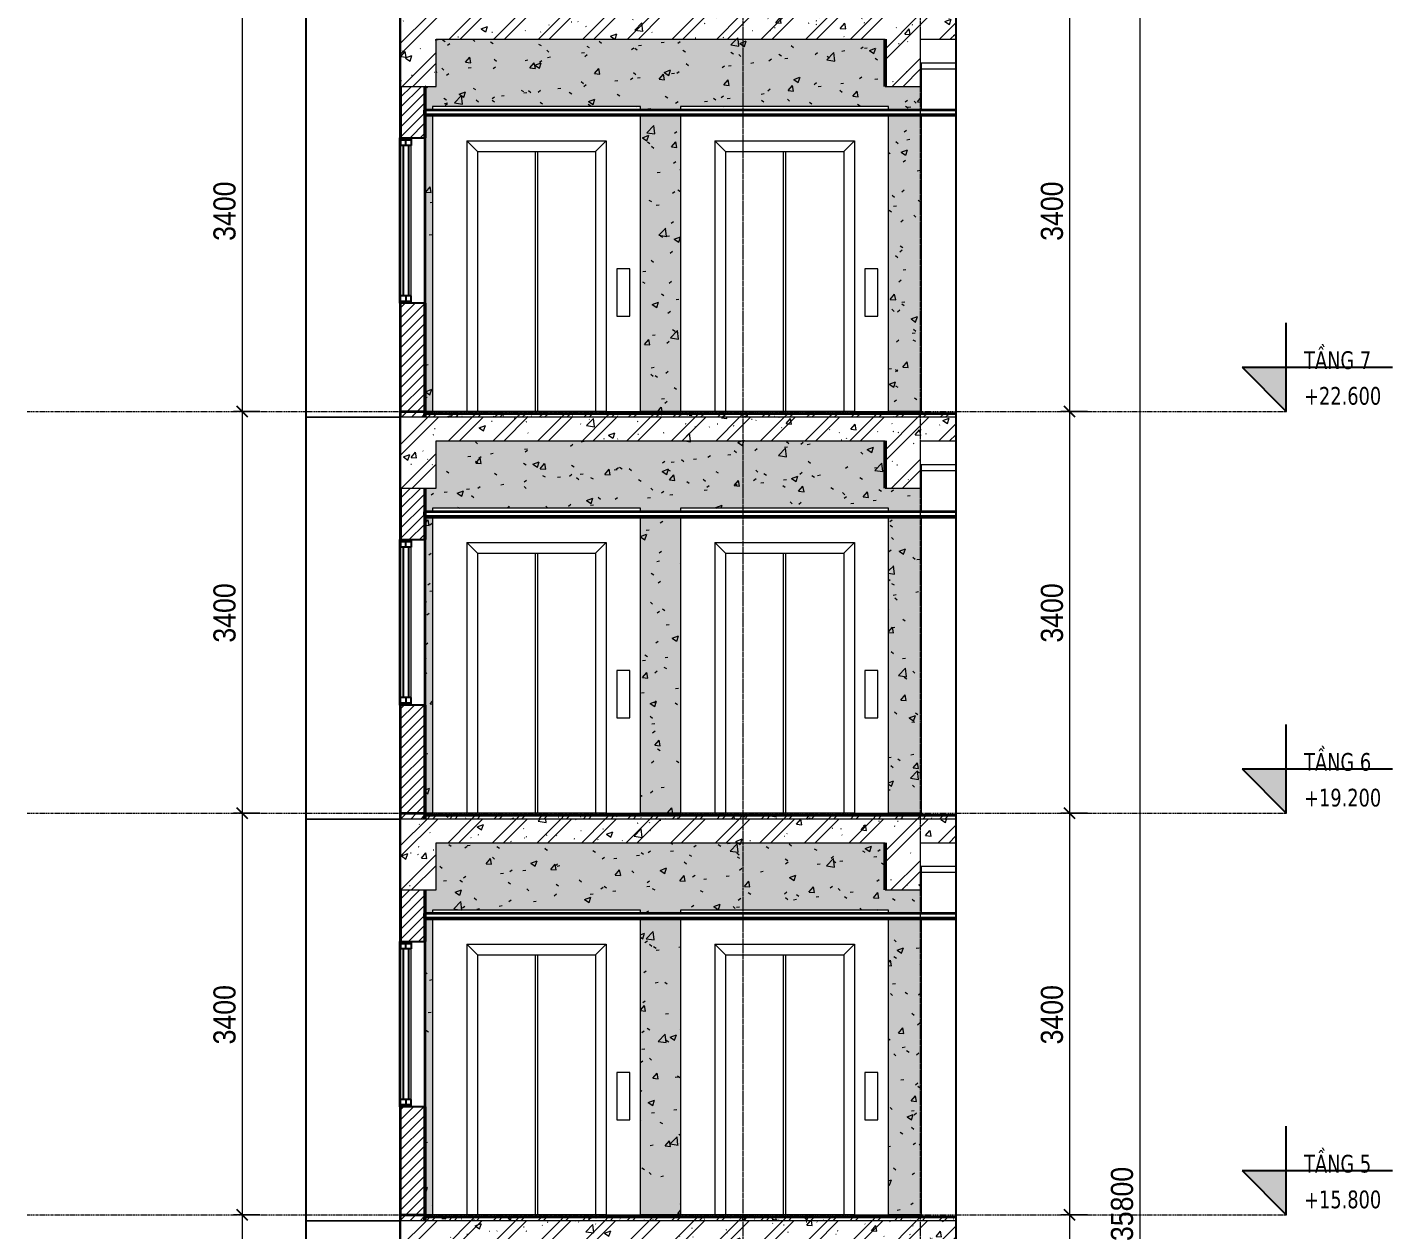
# Model space of a CAD drawing. Header units: millimetres. Extents: x -54951 to -22308, y -6558 to 34550.
# Drawn here: x -39585 to -28029, y 15675 to 25850 of the extents above; entities that cross this region are included whole.
import ezdxf

# ---------------------------------------------------------------- set-up
doc = ezdxf.new("R2010")
doc.units = ezdxf.units.MM
for name, pattern in [('Centre', [31.75, 6.35, -4.7625, 15.875, -4.7625]), ('Grid Line', [22.225, 12.7, -3.175, 3.175, -3.175]), ('Hidden', [7.14375, 4.7625, -2.38125])]:
    doc.linetypes.add(name, pattern=pattern)
for name, color, linetype, lineweight in [('0-2', 50, 'Continuous', 5), ('A-ANNO-DIMS', 211, 'Continuous', 9), ('A-ANNO-DIMS-75', 211, 'Continuous', 9), ('A-CLNG-2', 7, 'Continuous', 35), ('A-CLNG-FNSH-1', 250, 'Continuous', 18), ('A-CLNG-PATT', 13, 'Continuous', 18), ('A-DETL-GENF', 92, 'Continuous', 18), ('A-DETL-GENF-1', 9, 'Continuous', 18), ('A-DETL-GENF-3', 92, 'Hidden', 25), ('A-DETL-THIN', 151, 'Continuous', 18), ('A-DOOR', 31, 'Continuous', 18), ('A-FLOR-FNSH-1', 7, 'Continuous', 35), ('A-FLOR-LEVL', 51, 'Continuous', 9), ('A-FLOR-LEVL-1', 51, 'Continuous', 25), ('A-FLOR-LEVL-2', 51, 'Centre', 9), ('A-FLOR-PATT-3', 8, 'Continuous', 18), ('A-GLAZ', 151, 'Continuous', 18), ('A-GLAZ-1', 151, 'Continuous', 25), ('A-WALL', 113, 'Continuous', 18), ('A-WALL-1', 7, 'Continuous', 35), ('A-WALL-FNSH-1', 250, 'Continuous', 18), ('A-WALL-PATT', 111, 'Continuous', 18), ('I-WALL', 2, 'Continuous', 18), ('S-BEAM-2', 10, 'Continuous', 50), ('S-BEAM-3', 250, 'Continuous', 18), ('S-GRID-1', 1, 'Grid Line', 9)]:
    doc.layers.add(name, color=color, linetype=linetype, lineweight=lineweight)
doc.styles.add('Tahoma_B', font='tahomabd.ttf', dxfattribs={"width": 0.85, "height": 150})
doc.styles.add('UTM Avo', font='', dxfattribs={"width": 0.9, "height": 187.5})
doc.styles.get('UTM Avo').set_extended_font_data('UTM Avo')
doc.dimstyles.new('1_Dim_chi_tiet_2_5', dxfattribs={"dimscale": 304.8, "dimtxt": 187.368928, "dimasz": 0.295276, "dimexe": 0.246063, "dimexo": 0.0625, "dimgap": 0.024606, "dimtad": 1, "dimdec": 0, "dimrnd": 5, "dimzin": 0, "dimdsep": 46, "dimtxsty": 'UTM Avo', "dimblk1": 'OBLIQUE', "dimblk2": 'OBLIQUE', "dimsah": 1, "dimcen": 0.09, "dimdle": 0.246063, "dimazin": 0, "dimtfac": 1, "dimtdec": 4, "dimtix": 1, "dimtmove": 0, "dimatfit": 3, "dimfxl": 0.492126, "dimfxlon": 1, "dimtvp": 1, "dimtolj": 1, "dimtzin": 0, "dimarcsym": 2})
pattern_1 = [(45, (-33852.75, 0), (-42.4264, 42.4264), [])]
pattern_2 = [(50, (-33852.75, 0), (273.276, -23.909), [28.575, -314.325]), (355, (-33852.75, 0), (-52.8646, 286.585), [22.86, -251.46]), (100.451, (-33829.97, -2), (220.4138, 262.6745), [24.285, -267.135]), (46.184, (-33852.75, 76.2), (406.6187, -63.0646), [42.862, -471.487]), (96.636, (-33818.86, 70.94), (356.104, 371.1414), [36.428, -400.703]), (351.184, (-33852.75, 76.2), (356.1075, 371.138), [34.29, -377.19]), (21, (-33814.65, 57.15), (227.4212, -153.3982), [28.575, -314.325]), (326, (-33814.65, 57.15), (92.7027, 276.282), [22.86, -251.46]), (71.451, (-33795.7, 44.37), (320.1254, 122.8816), [24.285, -267.135]), (37.5, (-33852.75, 0), (4.6325, 126.8326), [2.515, -245.897, 2.515, -252.755, -252.412]), (37.5, (-33852.75, 0), (4.6325, 126.8326), [-503.682, 2.515, -249.898]), (7.5, (-33852.75, 0), (100.22916, 150.2711), [2.515, -143.027, 2.515, -240.182, -96.202]), (7.5, (-33852.75, 0), (100.22916, 150.2711), [-388.239, 2.515, -93.688]), (327.5, (-33937.71, 0), (203.38684, -8.5935), [2.515, -92.735, 2.515, -294.665, -394.335]), (327.5, (-33937.71, 0), (203.38684, -8.5935), [-392.43, 2.515, -391.82]), (317.5, (-33975.81, 0), (222.1944, 38.1398), [2.515, -121.31, 2.515, -194.843, -280.035]), (317.5, (-33975.81, 0), (222.1944, 38.1398), [-321.183, 2.515, -277.52]), (45, (-33852.75, 0), (-94.2927, 94.2927), []), (45, (-33852.75, 142.88), (-94.2927, 94.2927), [])]
pattern_3 = [(50, (-33852.75, 0), (546.5526, -47.817), [57.15, -628.65]), (355, (-33852.75, 0), (-105.728, 573.17), [45.72, -502.92]), (100.451, (-33807.2, -4), (440.828, 525.35), [48.57, -534.27]), (46.184, (-33852.75, 152.4), (813.237, -126.128), [85.725, -942.975]), (96.636, (-33785, 141.9), (712.207, 742.283), [72.855, -801.405]), (351.184, (-33852.75, 152.4), (712.215, 742.276), [68.58, -754.38]), (21, (-33776.55, 114.3), (454.843, -306.796), [57.15, -628.65]), (326, (-33776.55, 114.3), (185.406, 552.564), [45.72, -502.92]), (71.451, (-33738.64, 88.73), (640.251, 245.764), [48.57, -534.27]), (37.5, (-33852.75, 0), (9.2664, 253.665), [25.146, -471.678, 25.146, -485.394, -504.825]), (37.5, (-33852.75, 0), (9.2664, 253.665), [-1007.364, 25.146, -479.679]), (7.5, (-33852.75, 0), (200.4594, 300.5414), [25.146, -265.938, 25.146, -460.248, -192.405]), (7.5, (-33852.75, 0), (200.4594, 300.5414), [-776.478, 25.146, -167.259]), (327.5, (-34022.67, 0), (406.7728, -17.1864), [25.146, -165.354, 25.146, -569.214, -788.67]), (327.5, (-34022.67, 0), (406.7728, -17.1864), [-784.86, 25.146, -763.524]), (317.5, (-34098.87, 0), (444.388, 76.2803), [25.146, -222.504, 25.146, -369.57, -560.07]), (317.5, (-34098.87, 0), (444.388, 76.2803), [-642.366, 25.146, -534.924])]
pattern_4 = [(37.5, (-33852.75, 0), (-2.40047, 73.41204), [2.515, -55.397, 2.515, -62.255, -61.913]), (37.5, (-33852.75, 0), (-2.40047, 73.41204), [-122.682, 2.515, -59.398]), (7.5, (-33852.75, 0), (67.42816, 107.52402), [2.515, -28.727, 2.515, -49.682, -20.003]), (7.5, (-33852.75, 0), (67.42816, 107.52402), [-83.439, 2.515, -17.488]), (327.5, (-33899.61, 0), (118.6493, 0.21553), [2.515, -16.535, 2.515, -66.065, -89.535]), (327.5, (-33899.61, 0), (118.6493, 0.21553), [-87.63, 2.515, -87.02]), (317.5, (-33899.61, 0), (114.5339, 33.43928), [2.515, -7.01, 2.515, -42.443, -51.435]), (317.5, (-33899.61, 0), (114.5339, 33.43928), [-54.483, 2.515, -48.92])]
pattern_5 = [(45, (-33852.75, 0), (-39.77476, 39.77476), [])]
pattern_6 = [(0, (-33852.75, 0), (609.6, 152.4), [25.146, -432.054, 25.146, -432.054, -2438.4]), (0, (-33852.75, 0), (609.6, 152.4), [-914.4, 25.146, -889.254, 25.146, -432.054, -1066.8]), (0, (-33852.75, 0), (609.6, 152.4), [-2286, 25.146, -279.654, 25.146, -736.854]), (120, (-33624.15, 76.2), (-436.7823, 451.7291), [25.146, -432.054, 25.146, -432.054, -2438.4]), (120, (-33624.15, 76.2), (-436.7823, 451.7291), [-914.4, 25.146, -889.254, 25.146, -432.054, -1066.8]), (120, (-33624.15, 76.2), (-436.7823, 451.7291), [-2286, 25.146, -279.654, 25.146, -736.854]), (240, (-33547.95, 381), (-172.8177, -604.1291), [25.146, -432.054, 25.146, -432.054, -2438.4]), (240, (-33547.95, 381), (-172.8177, -604.1291), [-914.4, 25.146, -889.254, 25.146, -432.054, -1066.8]), (240, (-33547.95, 381), (-172.8177, -604.1291), [-2286, 25.146, -279.654, 25.146, -736.854])]
pattern_7 = [(50, (-33852.75, 0), (546.5526, -47.817), [57.15, -628.65]), (355, (-33852.75, 0), (-105.728, 573.17), [45.72, -502.92]), (100.451, (-33807.2, -4), (440.828, 525.35), [48.57, -534.27]), (46.184, (-33852.75, 152.4), (813.237, -126.128), [85.725, -942.975]), (96.636, (-33785, 141.9), (712.207, 742.283), [72.855, -801.405]), (351.184, (-33852.75, 152.4), (712.215, 742.276), [68.58, -754.38]), (21, (-33776.55, 114.3), (454.843, -306.796), [57.15, -628.65]), (326, (-33776.55, 114.3), (185.406, 552.564), [45.72, -502.92]), (71.451, (-33738.64, 88.73), (640.251, 245.764), [48.57, -534.27]), (37.5, (-33852.75, 0), (9.2664, 253.665), [5.029, -491.795, 5.029, -505.511, -504.825]), (37.5, (-33852.75, 0), (9.2664, 253.665), [-1007.364, 5.029, -499.796]), (7.5, (-33852.75, 0), (200.4594, 300.5414), [5.029, -286.055, 5.029, -480.365, -192.405]), (7.5, (-33852.75, 0), (200.4594, 300.5414), [-776.478, 5.029, -187.376]), (327.5, (-34022.67, 0), (406.7728, -17.1864), [5.029, -185.471, 5.029, -589.331, -788.67]), (327.5, (-34022.67, 0), (406.7728, -17.1864), [-784.86, 5.029, -783.641]), (317.5, (-34098.87, 0), (444.388, 76.2803), [5.029, -242.621, 5.029, -389.687, -560.07]), (317.5, (-34098.87, 0), (444.388, 76.2803), [-642.366, 5.029, -555.041]), (45, (-33852.75, 0), (-188.5854, 188.5854), []), (45, (-33852.75, 285.75), (-188.5854, 188.5854), [])]

# ---------------------------------------------------------------- blocks, each defined once
blk = doc.blocks.new('NCV_TKTC_KET CAU_rvt-2-TKCS_THANG MÁY TM3 - MẶT ĐỨNG')
at = {"layer": 'S-BEAM-2'}
for p, q in [((116153, 25750), (116153, 25350)), ((116153, 22350), (116153, 21950)), ((116153, 18950), (116153, 18550))]:
    blk.add_line(p, q, dxfattribs=at)
at = {"layer": 'S-BEAM-3'}
for p, q in [((116453, 25550), (116751, 25550)), ((116463, 25500), (116751, 25500)), ((116453, 22150), (116751, 22150)), ((116463, 22100), (116751, 22100)), ((116453, 18750), (116751, 18750)), ((116463, 18700), (116751, 18700))]:
    blk.add_line(p, q, dxfattribs=at)
blk = doc.blocks.new('1_FAMILY RVT - W01-WxH 1400x3200xmm-489780-TKCS_THANG MÁY TM3 - MẶT ĐỨNG')
at = {"layer": 'A-GLAZ'}
for p, q in [((112052.635618, 9914.4), (112052.635618, 11314.4)), ((112052.635618, 11250.9), (112052.635618, 9977.9)), ((112141.535618, 9977.9), (112141.535618, 11250.9)), ((112252.635618, 11314.4), (112252.635618, 9914.4))]:
    blk.add_line(p, q, dxfattribs=at)
at = {"layer": 'A-GLAZ-1'}
for p, q in [((112052.635618, 11314.4), (112252.635618, 11314.4)), ((112052.635618, 11314.4), (112052.635618, 11250.9)), ((112141.535618, 11295.35), (112052.635618, 11295.35)), ((112141.535618, 11250.9), (112052.635618, 11250.9)), ((112074.860618, 11250.9), (112074.860618, 9977.9)), ((112097.085618, 11250.9), (112097.085618, 11295.35)), ((112119.310618, 11250.9), (112119.310618, 9977.9)), ((112141.535618, 11314.4), (112141.535618, 11250.9)), ((112141.535618, 9977.9), (112052.635618, 9977.9)), ((112052.635618, 9914.4), (112052.635618, 9977.9)), ((112097.085618, 9977.9), (112097.085618, 9933.45)), ((112141.535618, 9914.4), (112141.535618, 9977.9)), ((112052.635618, 9933.45), (112141.535618, 9933.45)), ((112252.635618, 9914.4), (112052.635618, 9914.4))]:
    blk.add_line(p, q, dxfattribs=at)
blk = doc.blocks.new('Thang may HIEN - Dài x Rộng - 2000x2000-V13-TKCS_THANG MÁY TM3 - MẶT ĐỨNG')
at = {"layer": 'A-DOOR'}
for p, q in [((112323, 11580), (112323, 11550)), ((114083, 11580), (112323, 11580)), ((114083, 11550), (114083, 11580)), ((112323, 11500), (112323, 9000)), ((114083, 9000), (114083, 11500)), ((112703, 11200), (112613, 11290)), ((112613, 11290), (112613, 9000)), ((112613, 11290), (113793, 11290)), ((113793, 11290), (113703, 11200)), ((113793, 11290), (113793, 9000)), ((112703, 11200), (112703, 9000)), ((112703, 11200), (113703, 11200)), ((113193, 9000), (113193, 11200)), ((113213, 9000), (113213, 11200)), ((113703, 11200), (113703, 9000)), ((113993, 10206), (113883, 10206)), ((113883, 10206), (113883, 9806)), ((113993, 9806), (113993, 10206)), ((113883, 9806), (113993, 9806)), ((112613, 9000), (112323, 9000)), ((112618, 9000), (112613, 9000)), ((113793, 9000), (113788, 9000)), ((113793, 9000), (114083, 9000))]:
    blk.add_line(p, q, dxfattribs=at)
blk = doc.blocks.new('BORDER VIEW - BORDER VIEW-3768059-TKCS_THANG MÁY TM3 - MẶT ĐỨNG')
at = {"layer": 'A-DETL-GENF-3'}
for p, q in [((111253, -4350), (111253, 34139)), ((116751, 34139), (116751, -4350))]:
    blk.add_line(p, q, dxfattribs=at)
blk = doc.blocks.new('Level - CAO ĐỘ LEVEL-350587-TKCS_THANG MÁY TM3 - MẶT ĐỨNG')
at = {"layer": 'A-FLOR-LEVL'}
blk.add_hatch(color=256, dxfattribs=at).paths.add_polyline_path([(119549, 2575), (119549, 2200), (119174, 2575)])
at = {"layer": 'A-FLOR-LEVL-1'}
for p, q in [((119549, 2200), (119549, 2950)), ((119174, 2575), (119549, 2200)), ((119174, 2575), (120449, 2575))]:
    blk.add_line(p, q, dxfattribs=at)
blk = doc.blocks.new('DIMBLOCK44-TKCS_THANG MÁY TM3 - MẶT ĐỨNG')
at = {"layer": 'A-ANNO-DIMS-75', "lineweight": 25}
for p, q in [((-30763, 26000), (-30808, 26045)), ((-30763, 26000), (-30718, 25955)), ((-30763, 22600), (-30808, 22645)), ((-30763, 22600), (-30718, 22555))]:
    blk.add_line(p, q, dxfattribs=at)
at = {"layer": 'A-ANNO-DIMS-75'}
for p, q in [((-30613, 26000), (-30838, 26000)), ((-30763, 26000), (-30763, 22600)), ((-30763, 26000), (-30613, 26000)), ((-30613, 22600), (-30838, 22600)), ((-30763, 22600), (-30613, 22600))]:
    blk.add_line(p, q, dxfattribs=at)
at = {"layer": 'A-ANNO-DIMS-75', "color": 0, "insert": (-31007, 24043), "char_height": 187.5, "width": 616.24, "attachment_point": 1, "rotation": 90, "line_spacing_factor": 1.110334, "style": 'UTM Avo'}
blk.add_mtext('3400', dxfattribs=at)
blk = doc.blocks.new('_Oblique')
at = {"color": 0, "linetype": 'ByBlock', "lineweight": -2}
blk.add_line((-0.5, -0.5), (0.5, 0.5), dxfattribs=at)
blk = doc.blocks.new('DIMBLOCK45-TKCS_THANG MÁY TM3 - MẶT ĐỨNG')
at = {"layer": 'A-ANNO-DIMS-75'}
for p, q in [((-30613, 22600), (-30838, 22600)), ((-30763, 22600), (-30763, 19200)), ((-30763, 22600), (-30613, 22600)), ((-30613, 19200), (-30838, 19200)), ((-30763, 19200), (-30613, 19200))]:
    blk.add_line(p, q, dxfattribs=at)
at = {"layer": 'A-ANNO-DIMS-75', "lineweight": 25}
for p, q in [((-30763, 22600), (-30808, 22645)), ((-30763, 22600), (-30718, 22555)), ((-30763, 19200), (-30808, 19245)), ((-30763, 19200), (-30718, 19155))]:
    blk.add_line(p, q, dxfattribs=at)
at = {"layer": 'A-ANNO-DIMS-75', "color": 0, "insert": (-31007, 20643), "char_height": 187.5, "width": 616.24, "attachment_point": 1, "rotation": 90, "line_spacing_factor": 1.110334, "style": 'UTM Avo'}
blk.add_mtext('3400', dxfattribs=at)
blk = doc.blocks.new('DIMBLOCK46-TKCS_THANG MÁY TM3 - MẶT ĐỨNG')
at = {"layer": 'A-ANNO-DIMS-75'}
for p, q in [((-30613, 19200), (-30838, 19200)), ((-30763, 19200), (-30763, 15800)), ((-30763, 19200), (-30613, 19200)), ((-30613, 15800), (-30838, 15800)), ((-30763, 15800), (-30613, 15800))]:
    blk.add_line(p, q, dxfattribs=at)
at = {"layer": 'A-ANNO-DIMS-75', "lineweight": 25}
for p, q in [((-30763, 19200), (-30808, 19245)), ((-30763, 19200), (-30718, 19155)), ((-30763, 15800), (-30808, 15845)), ((-30763, 15800), (-30718, 15755))]:
    blk.add_line(p, q, dxfattribs=at)
at = {"layer": 'A-ANNO-DIMS-75', "color": 0, "insert": (-31007, 17243), "char_height": 187.5, "width": 616.24, "attachment_point": 1, "rotation": 90, "line_spacing_factor": 1.110334, "style": 'UTM Avo'}
blk.add_mtext('3400', dxfattribs=at)
blk = doc.blocks.new('DIMBLOCK47-TKCS_THANG MÁY TM3 - MẶT ĐỨNG')
at = {"layer": 'A-ANNO-DIMS-75', "lineweight": 25}
for p, q in [((-30763, 15800), (-30808, 15845)), ((-30763, 15800), (-30718, 15755)), ((-30763, 12400), (-30808, 12445)), ((-30763, 12400), (-30718, 12355))]:
    blk.add_line(p, q, dxfattribs=at)
at = {"layer": 'A-ANNO-DIMS-75'}
for p, q in [((-30613, 15800), (-30838, 15800)), ((-30763, 15800), (-30763, 12400)), ((-30763, 15800), (-30613, 15800)), ((-30613, 12400), (-30838, 12400)), ((-30763, 12400), (-30613, 12400))]:
    blk.add_line(p, q, dxfattribs=at)
at = {"layer": 'A-ANNO-DIMS-75', "color": 0, "insert": (-31007, 13843), "char_height": 187.5, "width": 616.24, "attachment_point": 1, "rotation": 90, "line_spacing_factor": 1.110334, "style": 'UTM Avo'}
blk.add_mtext('3400', dxfattribs=at)
blk = doc.blocks.new('DIMBLOCK56-TKCS_THANG MÁY TM3 - MẶT ĐỨNG')
at = {"layer": 'A-ANNO-DIMS-75'}
for p, q in [((-30170, 33875), (-30170, -2075)), ((-30320, 33800), (-30095, 33800)), ((-30170, 33800), (-30320, 33800)), ((-30020, -2000), (-30245, -2000)), ((-30170, -2000), (-30020, -2000))]:
    blk.add_line(p, q, dxfattribs=at)
at = {"layer": 'A-ANNO-DIMS-75', "lineweight": 25}
for p, q in [((-30170, 33800), (-30215, 33845)), ((-30170, 33800), (-30125, 33755)), ((-30170, -2000), (-30215, -1955)), ((-30170, -2000), (-30125, -2045))]:
    blk.add_line(p, q, dxfattribs=at)
at = {"layer": 'A-ANNO-DIMS-75', "color": 0, "insert": (-30414, 15579), "char_height": 187.5, "width": 770.29, "attachment_point": 1, "rotation": 90, "line_spacing_factor": 1.110334, "style": 'UTM Avo'}
blk.add_mtext('35800', dxfattribs=at)
blk = doc.blocks.new('DIMBLOCK61-TKCS_THANG MÁY TM3 - MẶT ĐỨNG')
at = {"layer": 'A-ANNO-DIMS-75', "lineweight": 25}
for p, q in [((-37766, 26000), (-37811, 26045)), ((-37766, 26000), (-37721, 25955)), ((-37766, 22600), (-37811, 22645)), ((-37766, 22600), (-37721, 22555))]:
    blk.add_line(p, q, dxfattribs=at)
at = {"layer": 'A-ANNO-DIMS-75'}
for p, q in [((-37616, 26000), (-37841, 26000)), ((-37766, 26000), (-37766, 22600)), ((-37766, 26000), (-37616, 26000)), ((-37616, 22600), (-37841, 22600)), ((-37766, 22600), (-37616, 22600))]:
    blk.add_line(p, q, dxfattribs=at)
at = {"layer": 'A-ANNO-DIMS-75', "color": 0, "insert": (-38010, 24043), "char_height": 187.5, "width": 616.24, "attachment_point": 1, "rotation": 90, "line_spacing_factor": 1.110334, "style": 'UTM Avo'}
blk.add_mtext('3400', dxfattribs=at)
blk = doc.blocks.new('DIMBLOCK62-TKCS_THANG MÁY TM3 - MẶT ĐỨNG')
at = {"layer": 'A-ANNO-DIMS-75'}
for p, q in [((-37616, 22600), (-37841, 22600)), ((-37766, 22600), (-37766, 19200)), ((-37766, 22600), (-37616, 22600)), ((-37616, 19200), (-37841, 19200)), ((-37766, 19200), (-37616, 19200))]:
    blk.add_line(p, q, dxfattribs=at)
at = {"layer": 'A-ANNO-DIMS-75', "lineweight": 25}
for p, q in [((-37766, 22600), (-37811, 22645)), ((-37766, 22600), (-37721, 22555)), ((-37766, 19200), (-37811, 19245)), ((-37766, 19200), (-37721, 19155))]:
    blk.add_line(p, q, dxfattribs=at)
at = {"layer": 'A-ANNO-DIMS-75', "color": 0, "insert": (-38010, 20643), "char_height": 187.5, "width": 616.24, "attachment_point": 1, "rotation": 90, "line_spacing_factor": 1.110334, "style": 'UTM Avo'}
blk.add_mtext('3400', dxfattribs=at)
blk = doc.blocks.new('DIMBLOCK63-TKCS_THANG MÁY TM3 - MẶT ĐỨNG')
at = {"layer": 'A-ANNO-DIMS-75'}
for p, q in [((-37616, 19200), (-37841, 19200)), ((-37766, 19200), (-37766, 15800)), ((-37766, 19200), (-37616, 19200)), ((-37616, 15800), (-37841, 15800)), ((-37766, 15800), (-37616, 15800))]:
    blk.add_line(p, q, dxfattribs=at)
at = {"layer": 'A-ANNO-DIMS-75', "lineweight": 25}
for p, q in [((-37766, 19200), (-37811, 19245)), ((-37766, 19200), (-37721, 19155)), ((-37766, 15800), (-37811, 15845)), ((-37766, 15800), (-37721, 15755))]:
    blk.add_line(p, q, dxfattribs=at)
at = {"layer": 'A-ANNO-DIMS-75', "color": 0, "insert": (-38010, 17243), "char_height": 187.5, "width": 616.24, "attachment_point": 1, "rotation": 90, "line_spacing_factor": 1.110334, "style": 'UTM Avo'}
blk.add_mtext('3400', dxfattribs=at)
blk = doc.blocks.new('DIMBLOCK64-TKCS_THANG MÁY TM3 - MẶT ĐỨNG')
at = {"layer": 'A-ANNO-DIMS-75', "lineweight": 25}
for p, q in [((-37766, 15800), (-37811, 15845)), ((-37766, 15800), (-37721, 15755)), ((-37766, 12400), (-37811, 12445)), ((-37766, 12400), (-37721, 12355))]:
    blk.add_line(p, q, dxfattribs=at)
at = {"layer": 'A-ANNO-DIMS-75'}
for p, q in [((-37616, 15800), (-37841, 15800)), ((-37766, 15800), (-37766, 12400)), ((-37766, 15800), (-37616, 15800)), ((-37616, 12400), (-37841, 12400)), ((-37766, 12400), (-37616, 12400))]:
    blk.add_line(p, q, dxfattribs=at)
at = {"layer": 'A-ANNO-DIMS-75', "color": 0, "insert": (-38010, 13843), "char_height": 187.5, "width": 616.24, "attachment_point": 1, "rotation": 90, "line_spacing_factor": 1.110334, "style": 'UTM Avo'}
blk.add_mtext('3400', dxfattribs=at)

msp = doc.modelspace()

# ---------------------------------------------------------------- hatches: boundary and pattern name
at = {"layer": 'A-CLNG-PATT'}
h = msp.add_hatch(dxfattribs=at)
h.set_pattern_fill('FP_16', color=256, style=0, pattern_type=2)
h.set_pattern_definition(pattern_6)
h.paths.add_polyline_path([(-34257.1, 25100), (-31726.9, 25100), (-31726.9, 25110), (-36225.5, 25110), (-36225.5, 25100), (-35961.9, 25100)])
h = msp.add_hatch(dxfattribs=at)
h.set_pattern_fill('FP_16', color=256, style=0, pattern_type=2)
h.set_pattern_definition(pattern_6)
h.paths.add_polyline_path([(-33830.9, 21700), (-31726.9, 21700), (-31726.9, 21710), (-36225.5, 21710), (-36225.5, 21700), (-34257.1, 21700)])
h = msp.add_hatch(dxfattribs=at)
h.set_pattern_fill('FP_16', color=256, style=0, pattern_type=2)
h.set_pattern_definition(pattern_6)
h.paths.add_polyline_path([(-34257.1, 18300), (-31726.9, 18300), (-31726.9, 18310), (-36225.5, 18310), (-36225.5, 18300), (-35961.9, 18300)])
at = {"layer": 'A-DETL-GENF-1'}
h = msp.add_hatch(dxfattribs=at)
h.set_pattern_fill('FP_21', color=256, style=0, pattern_type=2)
h.set_pattern_definition(pattern_7)
h.paths.add_polyline_path([(-32325.5, 25350), (-32025.5, 25350), (-32025.5, 25750), (-31726.9, 25750), (-31726.9, 25950), (-36425.5, 25950), (-36425.5, 25350), (-36125.5, 25350), (-36125.5, 25750), (-32325.5, 25750)])
h = msp.add_hatch(dxfattribs=at)
h.set_pattern_fill('FP_21', color=256, style=0, pattern_type=2)
h.set_pattern_definition(pattern_7)
h.paths.add_polyline_path([(-36425.5, 21950), (-36125.5, 21950), (-36125.5, 22350), (-32325.5, 22350), (-32325.5, 21950), (-32025.5, 21950), (-32025.5, 22350), (-31726.9, 22350), (-31726.9, 22550), (-36425.5, 22550), (-36425.5, 22453.2)])
h = msp.add_hatch(dxfattribs=at)
h.set_pattern_fill('FP_21', color=256, style=0, pattern_type=2)
h.set_pattern_definition(pattern_7)
h.paths.add_polyline_path([(-32325.5, 18550), (-32025.5, 18550), (-32025.5, 18950), (-31726.9, 18950), (-31726.9, 19150), (-36425.5, 19150), (-36425.5, 18550), (-36125.5, 18550), (-36125.5, 18950), (-32325.5, 18950), (-32325.5, 18762.1)])
h = msp.add_hatch(dxfattribs=at)
h.set_pattern_fill('FP_21', color=256, style=0, pattern_type=2)
h.set_pattern_definition(pattern_7)
h.paths.add_polyline_path([(-32325.5, 15150), (-32025.5, 15150), (-32025.5, 15550), (-31726.9, 15550), (-31726.9, 15750), (-36425.5, 15750), (-36425.5, 15150), (-36125.5, 15150), (-36125.5, 15550), (-32325.5, 15550)])
at = {"layer": 'A-FLOR-PATT-3'}
h = msp.add_hatch(dxfattribs=at)
h.set_pattern_fill('FP_14', color=256, style=0, pattern_type=2)
h.set_pattern_definition(pattern_2)
h.paths.add_polyline_path([(-31726.9, 22550), (-31726.9, 22580), (-36225.5, 22580), (-36225.5, 22550), (-32025.5, 22550)])
h = msp.add_hatch(dxfattribs=at)
h.set_pattern_fill('FP_14', color=256, style=0, pattern_type=2)
h.set_pattern_definition(pattern_2)
h.paths.add_polyline_path([(-32025.5, 19150), (-31726.9, 19150), (-31726.9, 19180), (-36225.5, 19180), (-36225.5, 19150), (-32325.5, 19150)])
h = msp.add_hatch(dxfattribs=at)
h.set_pattern_fill('FP_14', color=256, style=0, pattern_type=2)
h.set_pattern_definition(pattern_2)
h.paths.add_polyline_path([(-34257.1, 15750), (-31726.9, 15750), (-31726.9, 15780), (-36225.5, 15780), (-36225.5, 15750), (-35961.9, 15750)])
at = {"layer": 'A-WALL-PATT'}
h = msp.add_hatch(dxfattribs=at)
h.set_pattern_fill('FP_13', color=256, style=0, pattern_type=2)
h.set_pattern_definition(pattern_1)
h.paths.add_polyline_path([(-36225.5, 22600), (-36225.5, 23514.4), (-36425.5, 23514.4), (-36425.5, 22600)])
h.paths.add_polyline_path([(-36425.5, 24914.4), (-36225.5, 24914.4), (-36225.5, 25350), (-36425.5, 25350)])
h.paths.add_polyline_path([(-36225.5, 25950), (-36225.5, 26000), (-36425.5, 26000), (-36425.5, 25950)])
h = msp.add_hatch(dxfattribs=at)
h.set_pattern_fill('FP_20', color=256, style=0, pattern_type=2)
h.set_pattern_definition(pattern_5)
h.paths.add_polyline_path([(-36225.5, 22600), (-36215.6, 22600), (-36215.6, 23514.4), (-36225.6, 23514.4), (-36225.6, 22600)])
h.paths.add_polyline_path([(-36225.6, 24914.4), (-36215.6, 24914.4), (-36215.6, 25350), (-36225.6, 25350)])
h.paths.add_polyline_path([(-36216.1, 25950), (-36215.6, 25950), (-36215.6, 26000), (-36225.6, 26000), (-36225.6, 25950)])
h = msp.add_hatch(dxfattribs=at)
h.set_pattern_fill('FP_17', color=256, style=0, pattern_type=2)
h.set_pattern_definition(pattern_3)
h.paths.add_polyline_path([(-32015.5, 22600), (-32015.5, 25100), (-32295.5, 25100), (-32295.5, 22600)])
h.paths.add_polyline_path([(-34257.1, 22600), (-34055.5, 22600), (-34055.5, 25100), (-34395.5, 25100), (-34395.5, 22600)])
h.paths.add_polyline_path([(-36215.6, 22600), (-36155.5, 22600), (-36155.5, 25100), (-36215.6, 25100), (-36215.6, 22665.7)])
h.paths.add_polyline_path([(-36215.6, 25150), (-36155.5, 25150), (-36155.5, 25180), (-34395.5, 25179.5), (-34395.5, 25150), (-34055.5, 25150), (-34055.5, 25180), (-32295.5, 25180), (-32295.5, 25150), (-32015.5, 25150), (-32015.5, 25550), (-32025.5, 25550), (-32025.5, 25350), (-32325.5, 25350), (-32325.5, 25750), (-36125.5, 25750), (-36125.5, 25350), (-36215.6, 25350), (-36215.6, 25180)])
h.paths.add_polyline_path([(-36171.2, 25980), (-32015.5, 25980), (-32015.5, 26000), (-36215.6, 26000), (-36215.6, 25980), (-36187.6, 25980)])
h = msp.add_hatch(dxfattribs=at)
h.set_pattern_fill('FP_19', color=256, style=0, pattern_type=2)
h.set_pattern_definition(pattern_4)
h.paths.add_polyline_path([(-32015.5, 22600), (-32015.5, 25100), (-32295.5, 25100), (-32295.5, 22600)])
h.paths.add_polyline_path([(-34257.1, 22600), (-34055.5, 22600), (-34055.5, 25100), (-34395.5, 25100), (-34395.5, 22600)])
h.paths.add_polyline_path([(-36215.6, 22600), (-36155.5, 22600), (-36155.5, 25100), (-36215.6, 25100), (-36215.6, 22665.7)])
h.paths.add_polyline_path([(-36215.6, 25150), (-36155.5, 25150), (-36155.5, 25180), (-34395.5, 25179.5), (-34395.5, 25150), (-34055.5, 25150), (-34055.5, 25180), (-32295.5, 25180), (-32295.5, 25150), (-32015.5, 25150), (-32015.5, 25550), (-32025.5, 25550), (-32025.5, 25350), (-32325.5, 25350), (-32325.5, 25750), (-36125.5, 25750), (-36125.5, 25350), (-36215.6, 25350), (-36215.6, 25180)])
h.paths.add_polyline_path([(-36171.2, 25980), (-32015.5, 25980), (-32015.5, 26000), (-36215.6, 26000), (-36215.6, 25980), (-36187.6, 25980)])
h = msp.add_hatch(dxfattribs=at)
h.set_pattern_fill('FP_13', color=256, style=0, pattern_type=2)
h.set_pattern_definition(pattern_1)
h.paths.add_polyline_path([(-36225.5, 19200), (-36225.5, 20114.4), (-36425.5, 20114.4), (-36425.5, 19200)])
h.paths.add_polyline_path([(-36425.5, 21514.4), (-36225.5, 21514.4), (-36225.5, 21950), (-36425.5, 21950)])
h.paths.add_polyline_path([(-36225.5, 22550), (-36225.5, 22600), (-36425.5, 22600), (-36425.5, 22550)])
h = msp.add_hatch(dxfattribs=at)
h.set_pattern_fill('FP_20', color=256, style=0, pattern_type=2)
h.set_pattern_definition(pattern_5)
h.paths.add_polyline_path([(-36225.6, 19200), (-36215.6, 19200), (-36215.6, 20114.4), (-36225.6, 20114.4), (-36225.6, 19992.5)])
h.paths.add_polyline_path([(-36215.6, 21514.4), (-36215.6, 21950), (-36225.6, 21950), (-36225.5, 21514.4)])
h.paths.add_polyline_path([(-36216.1, 22550), (-36215.6, 22550), (-36215.6, 22600), (-36225.6, 22600), (-36225.6, 22550)])
h = msp.add_hatch(dxfattribs=at)
h.set_pattern_fill('FP_17', color=256, style=0, pattern_type=2)
h.set_pattern_definition(pattern_3)
h.paths.add_polyline_path([(-34395.5, 19200), (-34055.5, 19200), (-34055.5, 21700), (-34395.5, 21700), (-34395.5, 19915.6)])
h.paths.add_polyline_path([(-32015.5, 19200), (-32015.5, 21700), (-32295.5, 21700), (-32295.5, 19200)])
h.paths.add_polyline_path([(-36215.6, 19200), (-36155.5, 19200), (-36155.5, 21700), (-36215.6, 21700), (-36215.6, 19265.7)])
h.paths.add_polyline_path([(-32025.5, 21750), (-32015.5, 21750), (-32015.5, 22150), (-32025.5, 22150), (-32025.5, 21950), (-32325.5, 21950), (-32325.5, 22350), (-36125.5, 22350), (-36125.5, 21950), (-36215.6, 21950), (-36215.6, 21750), (-36155.5, 21750), (-36155.5, 21780), (-34395.5, 21779.5), (-34395.5, 21750), (-34055.5, 21750), (-34055.5, 21780), (-32295.5, 21780), (-32295.5, 21750), (-32025.5, 21750)])
h.paths.add_polyline_path([(-32025.7, 22580), (-32015.5, 22580), (-32015.5, 22600), (-36215.6, 22600), (-36215.6, 22580), (-32047.5, 22580)])
h = msp.add_hatch(dxfattribs=at)
h.set_pattern_fill('FP_19', color=256, style=0, pattern_type=2)
h.set_pattern_definition(pattern_4)
h.paths.add_polyline_path([(-34395.5, 19200), (-34055.5, 19200), (-34055.5, 21700), (-34395.5, 21700), (-34395.5, 19915.6)])
h.paths.add_polyline_path([(-32015.5, 19200), (-32015.5, 21700), (-32295.5, 21700), (-32295.5, 19200)])
h.paths.add_polyline_path([(-36215.6, 19200), (-36155.5, 19200), (-36155.5, 21700), (-36215.6, 21700), (-36215.6, 19265.7)])
h.paths.add_polyline_path([(-32025.5, 21750), (-32015.5, 21750), (-32015.5, 22150), (-32025.5, 22150), (-32025.5, 21950), (-32325.5, 21950), (-32325.5, 22350), (-36125.5, 22350), (-36125.5, 21950), (-36215.6, 21950), (-36215.6, 21750), (-36155.5, 21750), (-36155.5, 21780), (-34395.5, 21779.5), (-34395.5, 21750), (-34055.5, 21750), (-34055.5, 21780), (-32295.5, 21780), (-32295.5, 21750), (-32025.5, 21750)])
h.paths.add_polyline_path([(-32025.7, 22580), (-32015.5, 22580), (-32015.5, 22600), (-36215.6, 22600), (-36215.6, 22580), (-32047.5, 22580)])
h = msp.add_hatch(dxfattribs=at)
h.set_pattern_fill('FP_13', color=256, style=0, pattern_type=2)
h.set_pattern_definition(pattern_1)
h.paths.add_polyline_path([(-36225.5, 15800), (-36225.5, 16714.4), (-36425.5, 16714.4), (-36425.5, 15800)])
h.paths.add_polyline_path([(-36425.5, 18114.4), (-36225.5, 18114.4), (-36225.5, 18550), (-36425.5, 18550)])
h.paths.add_polyline_path([(-36225.5, 19150), (-36225.5, 19200), (-36425.5, 19200), (-36425.5, 19150)])
h = msp.add_hatch(dxfattribs=at)
h.set_pattern_fill('FP_20', color=256, style=0, pattern_type=2)
h.set_pattern_definition(pattern_5)
h.paths.add_polyline_path([(-36225.5, 15800), (-36215.6, 15800), (-36215.6, 16714.4), (-36225.6, 16714.4), (-36225.6, 15800)])
h.paths.add_polyline_path([(-36225.6, 18114.4), (-36215.6, 18114.4), (-36215.6, 18550), (-36225.6, 18550)])
h.paths.add_polyline_path([(-36215.6, 19150), (-36215.6, 19200), (-36225.6, 19200), (-36225.6, 19150), (-36216.1, 19150)])
h = msp.add_hatch(dxfattribs=at)
h.set_pattern_fill('FP_17', color=256, style=0, pattern_type=2)
h.set_pattern_definition(pattern_3)
h.paths.add_polyline_path([(-32015.5, 15800), (-32015.5, 18300), (-32295.5, 18300), (-32295.5, 15800)])
h.paths.add_polyline_path([(-34055.5, 15800), (-34055.5, 18300), (-34395.5, 18300), (-34395.5, 15800), (-34257.1, 15800)])
h.paths.add_polyline_path([(-36215.6, 15800), (-36155.5, 15800), (-36155.5, 18300), (-36215.6, 18300), (-36215.6, 15865.7)])
h.paths.add_polyline_path([(-36155.5, 18350), (-36155.5, 18380), (-34395.5, 18379.5), (-34395.5, 18350), (-34055.5, 18350), (-34055.5, 18380), (-32295.5, 18380), (-32295.5, 18350), (-32015.5, 18350), (-32015.5, 18750), (-32025.5, 18750), (-32025.5, 18550), (-32325.5, 18550), (-32325.5, 18950), (-36125.5, 18950), (-36125.5, 18550), (-36215.6, 18550), (-36215.6, 18350)])
h.paths.add_polyline_path([(-34690.5, 19180), (-32015.5, 19180), (-32015.5, 19200), (-36215.6, 19200), (-36215.6, 19180), (-35860.5, 19180)])
h = msp.add_hatch(dxfattribs=at)
h.set_pattern_fill('FP_19', color=256, style=0, pattern_type=2)
h.set_pattern_definition(pattern_4)
h.paths.add_polyline_path([(-32015.5, 15800), (-32015.5, 18300), (-32295.5, 18300), (-32295.5, 15800)])
h.paths.add_polyline_path([(-34055.5, 15800), (-34055.5, 18300), (-34395.5, 18300), (-34395.5, 15800), (-34257.1, 15800)])
h.paths.add_polyline_path([(-36215.6, 15800), (-36155.5, 15800), (-36155.5, 18300), (-36215.6, 18300), (-36215.6, 15865.7)])
h.paths.add_polyline_path([(-36155.5, 18350), (-36155.5, 18380), (-34395.5, 18379.5), (-34395.5, 18350), (-34055.5, 18350), (-34055.5, 18380), (-32295.5, 18380), (-32295.5, 18350), (-32015.5, 18350), (-32015.5, 18750), (-32025.5, 18750), (-32025.5, 18550), (-32325.5, 18550), (-32325.5, 18950), (-36125.5, 18950), (-36125.5, 18550), (-36215.6, 18550), (-36215.6, 18350)])
h.paths.add_polyline_path([(-34690.5, 19180), (-32015.5, 19180), (-32015.5, 19200), (-36215.6, 19200), (-36215.6, 19180), (-35860.5, 19180)])
h = msp.add_hatch(dxfattribs=at)
h.set_pattern_fill('FP_13', color=256, style=0, pattern_type=2)
h.set_pattern_definition(pattern_1)
h.paths.add_polyline_path([(-36225.5, 12400), (-36225.5, 13314.4), (-36425.5, 13314.4), (-36425.5, 12400)])
h.paths.add_polyline_path([(-36425.5, 14714.4), (-36225.5, 14714.4), (-36225.5, 15150), (-36425.5, 15150), (-36425.5, 15071.1)])
h.paths.add_polyline_path([(-36225.5, 15750), (-36225.5, 15800), (-36425.5, 15800), (-36425.5, 15750)])
h = msp.add_hatch(dxfattribs=at)
h.set_pattern_fill('FP_20', color=256, style=0, pattern_type=2)
h.set_pattern_definition(pattern_5)
h.paths.add_polyline_path([(-36215.6, 12400), (-36215.6, 13314.4), (-36225.6, 13314.4), (-36225.6, 12400)])
h.paths.add_polyline_path([(-36215.6, 14714.4), (-36215.6, 15150), (-36225.6, 15150), (-36225.5, 14714.4)])
h.paths.add_polyline_path([(-36215.6, 15750), (-36215.6, 15800), (-36225.6, 15800), (-36225.6, 15750), (-36216.1, 15750)])
h = msp.add_hatch(dxfattribs=at)
h.set_pattern_fill('FP_17', color=256, style=0, pattern_type=2)
h.set_pattern_definition(pattern_3)
h.paths.add_polyline_path([(-36215.6, 12400), (-36155.5, 12400), (-36155.5, 14900), (-36215.6, 14900), (-36215.6, 12465.7)])
h.paths.add_polyline_path([(-34395.5, 12400), (-34055.5, 12400), (-34055.5, 14900), (-34395.5, 14900), (-34395.5, 12610.4)])
h.paths.add_polyline_path([(-32015.5, 12400), (-32015.5, 14900), (-32295.5, 14900), (-32295.5, 12400)])
h.paths.add_polyline_path([(-36215.6, 14950), (-36155.5, 14950), (-36155.5, 14980), (-34395.5, 14979.5), (-34395.5, 14950), (-34055.5, 14950), (-34055.5, 14980), (-32295.5, 14980), (-32295.5, 14950), (-32015.5, 14950), (-32015.5, 15350), (-32025.5, 15350), (-32025.5, 15150), (-32325.5, 15150), (-32325.5, 15550), (-36125.5, 15550), (-36125.5, 15150), (-36215.6, 15150), (-36215.6, 14980)])
h.paths.add_polyline_path([(-32552.3, 15780), (-32015.5, 15780), (-32015.5, 15800), (-36215.6, 15800), (-36215.6, 15780), (-32585.5, 15780)])
h = msp.add_hatch(dxfattribs=at)
h.set_pattern_fill('FP_19', color=256, style=0, pattern_type=2)
h.set_pattern_definition(pattern_4)
h.paths.add_polyline_path([(-36215.6, 12400), (-36155.5, 12400), (-36155.5, 14900), (-36215.6, 14900), (-36215.6, 12465.7)])
h.paths.add_polyline_path([(-34395.5, 12400), (-34055.5, 12400), (-34055.5, 14900), (-34395.5, 14900), (-34395.5, 12610.4)])
h.paths.add_polyline_path([(-32015.5, 12400), (-32015.5, 14900), (-32295.5, 14900), (-32295.5, 12400)])
h.paths.add_polyline_path([(-36215.6, 14950), (-36155.5, 14950), (-36155.5, 14980), (-34395.5, 14979.5), (-34395.5, 14950), (-34055.5, 14950), (-34055.5, 14980), (-32295.5, 14980), (-32295.5, 14950), (-32015.5, 14950), (-32015.5, 15350), (-32025.5, 15350), (-32025.5, 15150), (-32325.5, 15150), (-32325.5, 15550), (-36125.5, 15550), (-36125.5, 15150), (-36215.6, 15150), (-36215.6, 14980)])
h.paths.add_polyline_path([(-32552.3, 15780), (-32015.5, 15780), (-32015.5, 15800), (-36215.6, 15800), (-36215.6, 15780), (-32585.5, 15780)])

# ---------------------------------------------------------------- linework, layer by layer
at = {"layer": 'A-CLNG-2'}
for p, q in [((-31726.9, 25150), (-36225.5, 25150)), ((-36225.5, 25150), (-36225.5, 25110)), ((-31726.9, 25110), (-36225.5, 25110)), ((-31726.9, 21750), (-36225.5, 21750)), ((-36225.5, 21750), (-36225.5, 21710)), ((-31726.9, 21710), (-36225.5, 21710)), ((-31726.9, 18350), (-36225.5, 18350)), ((-36225.5, 18350), (-36225.5, 18310)), ((-31726.9, 18310), (-36225.5, 18310))]:
    msp.add_line(p, q, dxfattribs=at)
at = {"layer": 'A-CLNG-FNSH-1'}
for p, q in [((-36225.5, 25100), (-31726.9, 25100)), ((-36225.5, 21700), (-31726.9, 21700)), ((-36225.5, 18300), (-31726.9, 18300))]:
    msp.add_line(p, q, dxfattribs=at)
at = {"layer": 'A-DETL-THIN'}
for p, q in [((-36425.5, 25950), (-36425.5, 25350)), ((-36125.5, 25350), (-36125.5, 25750)), ((-36125.5, 25750), (-32325.5, 25750)), ((-32325.5, 25750), (-32325.5, 25350)), ((-32025.5, 25750), (-31726.9, 25750)), ((-32025.5, 25350), (-32025.5, 25750)), ((-36425.5, 25350), (-36125.5, 25350)), ((-32325.5, 25350), (-32025.5, 25350)), ((-31726.9, 22550), (-36425.5, 22550)), ((-36425.5, 22550), (-36425.5, 21950)), ((-36125.5, 21950), (-36125.5, 22350)), ((-36125.5, 22350), (-32325.5, 22350)), ((-32325.5, 22350), (-32325.5, 21950)), ((-32025.5, 22350), (-31726.9, 22350)), ((-32025.5, 21950), (-32025.5, 22350)), ((-36425.5, 21950), (-36125.5, 21950)), ((-32325.5, 21950), (-32025.5, 21950)), ((-31726.9, 19150), (-36425.5, 19150)), ((-36425.5, 19150), (-36425.5, 18550)), ((-36125.5, 18550), (-36125.5, 18950)), ((-36125.5, 18950), (-32325.5, 18950)), ((-32325.5, 18950), (-32325.5, 18550)), ((-32025.5, 18950), (-31726.9, 18950)), ((-32025.5, 18550), (-32025.5, 18950)), ((-36425.5, 18550), (-36125.5, 18550)), ((-32325.5, 18550), (-32025.5, 18550)), ((-31726.9, 15750), (-36425.5, 15750)), ((-36425.5, 15750), (-36425.5, 15150))]:
    msp.add_line(p, q, dxfattribs=at)
at = {"layer": 'A-FLOR-FNSH-1'}
for p, q in [((-31726.9, 22580), (-36225.5, 22580)), ((-36225.5, 22580), (-36225.5, 22550)), ((-31726.9, 19180), (-36225.5, 19180)), ((-36225.5, 19180), (-36225.5, 19150)), ((-31726.9, 15780), (-36225.5, 15780)), ((-36225.5, 15780), (-36225.5, 15750))]:
    msp.add_line(p, q, dxfattribs=at)
at = {"layer": 'A-FLOR-LEVL-2'}
for p, q in [((-39585, 22600), (-28928.8, 22600)), ((-39585, 19200), (-28928.8, 19200)), ((-39585, 15800), (-28928.8, 15800))]:
    msp.add_line(p, q, dxfattribs=at)
at = {"layer": 'A-WALL'}
for p, q in [((-36225.6, 25350), (-36225.6, 24914.4)), ((-36225.5, 24914.4), (-36225.5, 25350)), ((-36435.5, 23514.4), (-36435.5, 24914.4)), ((-36225.6, 23514.4), (-36225.6, 22550)), ((-36225.5, 22580), (-36225.5, 23514.4)), ((-36435.5, 22550), (-37225.5, 22550)), ((-37225.5, 22550), (-36435.5, 22550)), ((-36225.6, 21950), (-36225.6, 21514.4)), ((-36225.5, 21514.4), (-36225.5, 21950)), ((-36435.5, 20114.4), (-36435.5, 21514.4)), ((-36225.6, 20114.4), (-36225.6, 19150)), ((-36225.5, 19180), (-36225.5, 20114.4)), ((-36435.5, 19150), (-37225.5, 19150)), ((-37225.5, 19150), (-36435.5, 19150)), ((-36225.6, 18550), (-36225.6, 18114.4)), ((-36225.5, 18114.4), (-36225.5, 18550)), ((-36435.5, 16714.4), (-36435.5, 18114.4)), ((-36225.6, 16714.4), (-36225.6, 15750)), ((-36225.5, 15780), (-36225.5, 16714.4)), ((-37225.5, 15750), (-36435.5, 15750)), ((-36435.5, 15750), (-37225.5, 15750))]:
    msp.add_line(p, q, dxfattribs=at)
at = {"layer": 'A-WALL-1'}
for p, q in [((-36425.5, 25350), (-36425.5, 24914.4)), ((-36215.6, 24914.4), (-36215.6, 25350)), ((-36225.5, 24914.4), (-36215.6, 24914.4)), ((-36425.5, 22550), (-36425.5, 23514.4)), ((-36215.6, 23514.4), (-36225.5, 23514.4)), ((-36215.6, 22550), (-36215.6, 23514.4)), ((-36425.5, 22600), (-36215.6, 22600)), ((-36215.6, 22600), (-36225.6, 22600)), ((-36425.5, 21950), (-36425.5, 21514.4)), ((-36215.6, 21514.4), (-36215.6, 21950)), ((-36225.5, 21514.4), (-36215.6, 21514.4)), ((-36425.5, 19150), (-36425.5, 20114.4)), ((-36215.6, 20114.4), (-36225.5, 20114.4)), ((-36215.6, 19150), (-36215.6, 20114.4)), ((-36425.5, 19200), (-36215.6, 19200)), ((-36215.6, 19200), (-36225.6, 19200)), ((-36425.5, 18550), (-36425.5, 18114.4)), ((-36215.6, 18114.4), (-36215.6, 18550)), ((-36225.5, 18114.4), (-36215.6, 18114.4)), ((-36425.5, 15750), (-36425.5, 16714.4)), ((-36215.6, 16714.4), (-36225.5, 16714.4)), ((-36215.6, 15750), (-36215.6, 16714.4)), ((-36425.5, 15800), (-36215.6, 15800)), ((-36215.6, 15800), (-36225.6, 15800))]:
    msp.add_line(p, q, dxfattribs=at)
at = {"layer": 'A-WALL-FNSH-1'}
for p, q in [((-36435.5, 26914.4), (-36435.5, 24914.4)), ((-36435.5, 24914.4), (-36425.5, 24914.4)), ((-36425.5, 23514.4), (-36435.5, 23514.4)), ((-36435.5, 23514.4), (-36435.5, 21514.4)), ((-36425.5, 22550), (-36435.5, 22550)), ((-36435.5, 22550), (-36425.5, 22550)), ((-36425.5, 22550), (-36425.5, 22550)), ((-36435.5, 21514.4), (-36425.5, 21514.4)), ((-36425.5, 20114.4), (-36435.5, 20114.4)), ((-36435.5, 20114.4), (-36435.5, 18114.4)), ((-36425.5, 19150), (-36435.5, 19150)), ((-36435.5, 19150), (-36425.5, 19150)), ((-36425.5, 19150), (-36425.5, 19150)), ((-36435.5, 18114.4), (-36425.5, 18114.4)), ((-36425.5, 16714.4), (-36435.5, 16714.4)), ((-36435.5, 16714.4), (-36435.5, 14714.4)), ((-36435.5, 15750), (-36425.5, 15750)), ((-36425.5, 15750), (-36435.5, 15750)), ((-36425.5, 15750), (-36425.5, 15750))]:
    msp.add_line(p, q, dxfattribs=at)
at = {"layer": 'I-WALL'}
for p, q in [((-32015.5, 25150), (-32015.5, 25550)), ((-32015.5, 22600), (-32015.5, 25100)), ((-36215.6, 24914.4), (-36215.6, 23514.4)), ((-36155.5, 22600), (-36215.6, 22600)), ((-36215.6, 22600), (-36155.5, 22600)), ((-34690.5, 22600), (-35860.5, 22600)), ((-34055.5, 22600), (-34395.5, 22600)), ((-34395.5, 22600), (-34055.5, 22600)), ((-32590.5, 22600), (-33760.5, 22600)), ((-32015.5, 22600), (-32295.5, 22600)), ((-32295.5, 22600), (-32015.5, 22600)), ((-32015.5, 22580), (-32015.5, 22600)), ((-32015.5, 21750), (-32015.5, 22150)), ((-32015.5, 19200), (-32015.5, 21700)), ((-36215.6, 21514.4), (-36215.6, 20114.4)), ((-36155.5, 19200), (-36215.6, 19200)), ((-36215.6, 19200), (-36155.5, 19200)), ((-34690.5, 19200), (-35860.5, 19200)), ((-34055.5, 19200), (-34395.5, 19200)), ((-34395.5, 19200), (-34055.5, 19200)), ((-32590.5, 19200), (-33760.5, 19200)), ((-32015.5, 19200), (-32295.5, 19200)), ((-32295.5, 19200), (-32015.5, 19200)), ((-32015.5, 19180), (-32015.5, 19200)), ((-32015.5, 18350), (-32015.5, 18750)), ((-32015.5, 15800), (-32015.5, 18300)), ((-36215.6, 18114.4), (-36215.6, 16714.4)), ((-36215.6, 15800), (-36155.5, 15800)), ((-36155.5, 15800), (-36215.6, 15800)), ((-34690.5, 15800), (-35860.5, 15800)), ((-34395.5, 15800), (-34055.5, 15800)), ((-34055.5, 15800), (-34395.5, 15800)), ((-32590.5, 15800), (-33760.5, 15800)), ((-32295.5, 15800), (-32015.5, 15800)), ((-32015.5, 15800), (-32295.5, 15800)), ((-32015.5, 15780), (-32015.5, 15800))]:
    msp.add_line(p, q, dxfattribs=at)
at = {"layer": 'S-GRID-1'}
for p, q in [((-36425.5, -3964), (-36425.5, 32410.9)), ((-33525.5, -3964), (-33525.5, 32410.9)), ((-32025.5, -3964), (-32025.5, 32410.9))]:
    msp.add_line(p, q, dxfattribs=at)

# ---------------------------------------------------------------- block references
at = {"layer": '0-2'}
msp.add_blockref('NCV_TKTC_KET CAU_rvt-2-TKCS_THANG MÁY TM3 - MẶT ĐỨNG', (-148478.1, 0), dxfattribs=at)
at = {"layer": 'A-DETL-GENF'}
msp.add_blockref('BORDER VIEW - BORDER VIEW-3768059-TKCS_THANG MÁY TM3 - MẶT ĐỨNG', (-148478.1, 0), dxfattribs=at)
at = {"layer": 'A-DOOR'}
for p in [(-148478.1, 13600), (-146378.2, 13600), (-148478.1, 10200), (-146378.2, 10200), (-148478.1, 6800), (-146378.2, 6800)]:
    msp.add_blockref('Thang may HIEN - Dài x Rộng - 2000x2000-V13-TKCS_THANG MÁY TM3 - MẶT ĐỨNG', p, dxfattribs=at)
at = {"layer": 'A-FLOR-LEVL-1'}
for p in [(-148478.1, 20400), (-148478.1, 17000), (-148478.1, 13600)]:
    msp.add_blockref('Level - CAO ĐỘ LEVEL-350587-TKCS_THANG MÁY TM3 - MẶT ĐỨNG', p, dxfattribs=at)
at = {"layer": 'A-GLAZ'}
for p in [(-148478.1, 13600), (-148478.1, 10200), (-148478.1, 6800)]:
    msp.add_blockref('1_FAMILY RVT - W01-WxH 1400x3200xmm-489780-TKCS_THANG MÁY TM3 - MẶT ĐỨNG', p, dxfattribs=at)

# ---------------------------------------------------------------- texts
at = {"layer": 'A-FLOR-LEVL', "char_height": 150, "line_spacing_factor": 0.996129, "style": 'Tahoma_B'}
for s, insert, width, attachment_point in [('\\pt765,1530,2295,3060,3825,4590,5355,6120,6885,7650,8415,9180,9945,10710,11475,12240,13005,13770,14535,15300,16065,16830,17595,18360,19125,19890,20655,21420,22185,22950,23715,24480;TẦNG 7', (-28778.4, 22955.8), 678.937, 7), ('\\pt318.75,637.5,956.25,1275,1593.75,1912.5,2231.25,2550,2868.75,3187.5,3506.25,3825,4143.75,4462.5,4781.25,5100,5418.75,5737.5,6056.25,6375,6693.75,7012.5,7331.25,7650,7968.75,8287.5,8606.25,8925,9243.75,9562.5,9881.25,10200;+22.600', (-28778.4, 22806.3), 775.837, 1), ('\\pt765,1530,2295,3060,3825,4590,5355,6120,6885,7650,8415,9180,9945,10710,11475,12240,13005,13770,14535,15300,16065,16830,17595,18360,19125,19890,20655,21420,22185,22950,23715,24480;TẦNG 6', (-28778.4, 19555.8), 678.937, 7), ('\\pt318.75,637.5,956.25,1275,1593.75,1912.5,2231.25,2550,2868.75,3187.5,3506.25,3825,4143.75,4462.5,4781.25,5100,5418.75,5737.5,6056.25,6375,6693.75,7012.5,7331.25,7650,7968.75,8287.5,8606.25,8925,9243.75,9562.5,9881.25,10200;+19.200', (-28778.4, 19406.3), 775.837, 1), ('\\pt765,1530,2295,3060,3825,4590,5355,6120,6885,7650,8415,9180,9945,10710,11475,12240,13005,13770,14535,15300,16065,16830,17595,18360,19125,19890,20655,21420,22185,22950,23715,24480;TẦNG 5', (-28778.4, 16155.8), 678.937, 7), ('\\pt318.75,637.5,956.25,1275,1593.75,1912.5,2231.25,2550,2868.75,3187.5,3506.25,3825,4143.75,4462.5,4781.25,5100,5418.75,5737.5,6056.25,6375,6693.75,7012.5,7331.25,7650,7968.75,8287.5,8606.25,8925,9243.75,9562.5,9881.25,10200;+15.800', (-28778.4, 16006.3), 775.837, 1)]:
    msp.add_mtext(s, dxfattribs=dict(at, insert=insert, width=width, attachment_point=attachment_point))

# ---------------------------------------------------------------- dimensions: what is measured, and where the dimension line sits
at = {"layer": 'A-ANNO-DIMS'}
for base, p1, p2, override, picture, middle in [((-30170, -2000), (-30320, 33800), (-30020, -2000), {"dimpost": '<>', "dimfxl": 35801.256961}, 'DIMBLOCK56-TKCS_THANG MÁY TM3 - MẶT ĐỨNG', (-30274.6, 15900)), ((-37766.2, 22600), (-37616.2, 26000), (-37616.2, 22600), {"dimpost": '<>', "dimfxl": 3400}, 'DIMBLOCK61-TKCS_THANG MÁY TM3 - MẶT ĐỨNG', (-37870.7, 24300)), ((-30763.5, 22600), (-30613.5, 26000), (-30613.5, 22600), {"dimpost": '<>', "dimfxl": 3400}, 'DIMBLOCK44-TKCS_THANG MÁY TM3 - MẶT ĐỨNG', (-30868, 24300)), ((-37766.2, 19200), (-37616.2, 22600), (-37616.2, 19200), {"dimpost": '<>', "dimfxl": 3400}, 'DIMBLOCK62-TKCS_THANG MÁY TM3 - MẶT ĐỨNG', (-37870.7, 20900)), ((-30763.5, 19200), (-30613.5, 22600), (-30613.5, 19200), {"dimpost": '<>', "dimfxl": 3400}, 'DIMBLOCK45-TKCS_THANG MÁY TM3 - MẶT ĐỨNG', (-30868, 20900)), ((-37766.2, 15800), (-37616.2, 19200), (-37616.2, 15800), {"dimpost": '<>', "dimfxl": 3400}, 'DIMBLOCK63-TKCS_THANG MÁY TM3 - MẶT ĐỨNG', (-37870.7, 17500)), ((-30763.5, 15800), (-30613.5, 19200), (-30613.5, 15800), {"dimpost": '<>', "dimfxl": 3400}, 'DIMBLOCK46-TKCS_THANG MÁY TM3 - MẶT ĐỨNG', (-30868, 17500)), ((-37766.2, 12400), (-37616.2, 15800), (-37616.2, 12400), {"dimpost": '<>', "dimfxl": 3400}, 'DIMBLOCK64-TKCS_THANG MÁY TM3 - MẶT ĐỨNG', (-37870.7, 14100)), ((-30763.5, 12400), (-30613.5, 15800), (-30613.5, 12400), {"dimpost": '<>', "dimfxl": 3400}, 'DIMBLOCK47-TKCS_THANG MÁY TM3 - MẶT ĐỨNG', (-30868, 14100))]:
    dim = msp.add_linear_dim(base=base, p1=p1, p2=p2, angle=90, dimstyle='1_Dim_chi_tiet_2_5', override=override, dxfattribs=at)
    dim.commit()
    dim.dimension.update_dxf_attribs({"geometry": picture, "text_midpoint": middle})

doc.saveas('drawing.dxf')
